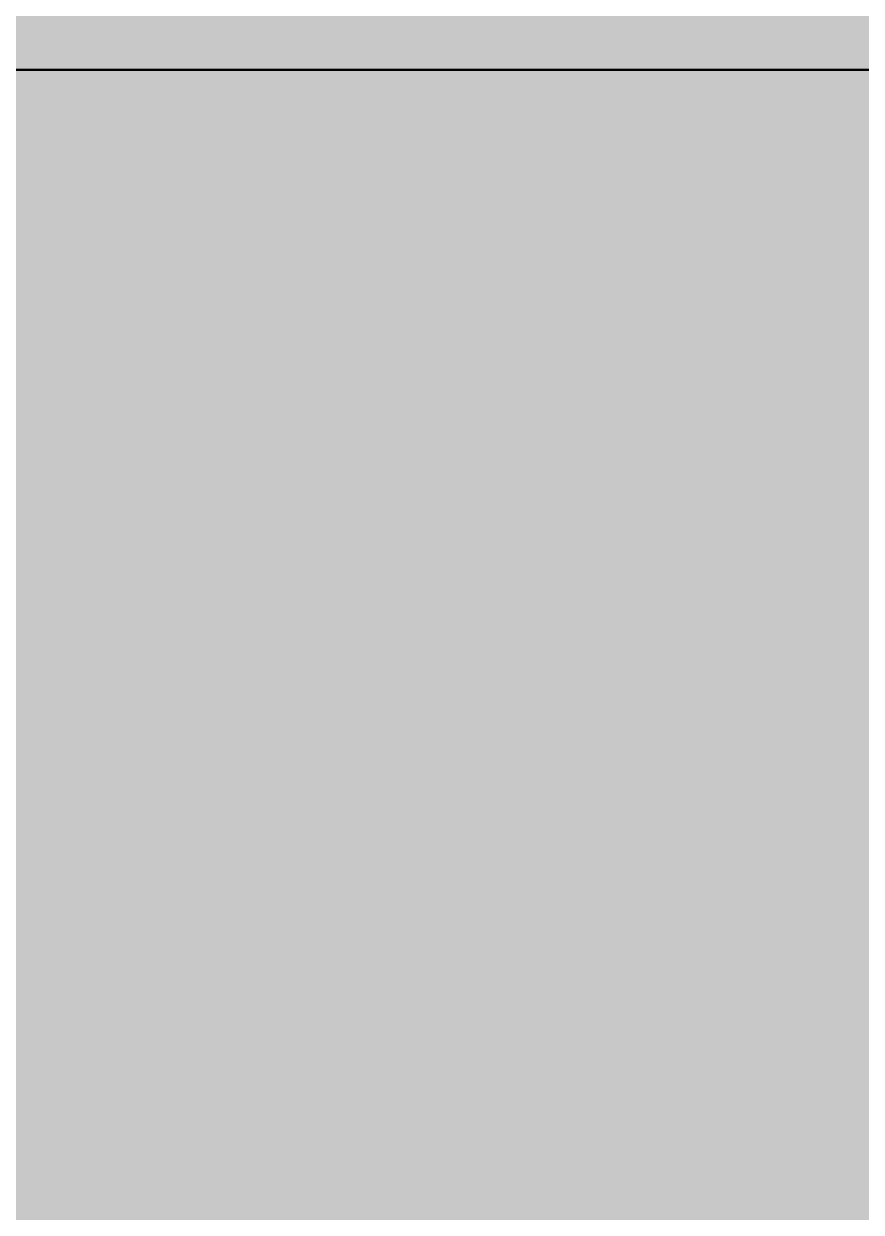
# Model space of a CAD drawing. Header units: millimetres. Extents: x -155050 to -36395, y -2753 to 7638.
# Drawn here: x -42941.5 to -42864.9, y -854.4 to -745.8 of the extents above; entities that cross this region are included whole.
import ezdxf

# ---------------------------------------------------------------- set-up
doc = ezdxf.new("R2010")
doc.units = ezdxf.units.MM
for name, pattern in [('IMPORT-DASHDOT', [11.176, 8.128, -1.524, 0, -1.524]), ('IMPORT-DASHED _2_', [9.652, 8.128, -1.524]), ('IMPORT-PHANTOM2', [14.732, 8.128, -1.524, 1.016, -1.524, 1.016, -1.524]), ('IMPORT-VODVBRDO', [20, 7, -6.5, 0, -6.5])]:
    doc.linetypes.add(name, pattern=pattern)
for name, color, linetype, lineweight, true_color in [('---1 - PBS PNP-1', 1, 'Continuous', 35, 0xff0000), ('00_pl_deštová voda oblast', 6, 'Continuous', 25, 0xff00ff), ('00_pL_hranice pozemku', 1, 'Continuous', 35, 0xff0000), ('00_pL_katastr', 150, 'Continuous', 9, 0x007fff), ('00_pL_katastr-1', 150, 'Continuous', 35, 0x007fff), ('00_pL_OCHRANNE PASNO TEPLOVOD-1', 40, 'Continuous', 9, 0xffbf00), ('212_HK_situace_03_dwg-1', 40, 'Continuous', 9, 0xffbf00), ('A-WALL-3', 7, 'Continuous', 9, 0xdeddc7), ('A-WALL-4', 7, 'Continuous', 9, 0x787878), ('DEMOLICE-1', 2, 'Continuous', 35, 0xffff00), ('hch kanal-4', 6, 'IMPORT-VODVBRDO', 9, 0xff00ff), ('hch teren-1', 7, 'Continuous', 9, 0x00a5a5), ('hch tok-1', 7, 'Continuous', 9, 0x00a5a5), ('Obrys', 2, 'Continuous', 9, 0xffff00), ('Obrys-2', 1, 'IMPORT-DASHED _2_', 9, 0xff0000), ('Obrys-3', 5, 'Continuous', 9, 0x0000ff), ('Obrys-4', 5, 'IMPORT-DASHDOT', 9, 0x0000ff), ('PDF7_0V - Voda návrh', 9, 'Continuous', 9, 0x808080), ('PDF7_GASNET PLYN STŘEDOTLAK', 9, 'Continuous', 9, 0x808080), ('PDF7_GASNET PLYN STŘEDOTLAK OCHRANNĚ PÁSMO', 7, 'Continuous', 9, 0xa5a552), ('PDF7_GP Hraniční linie', 7, 'Continuous', 9, 0x0052a5), ('PDF7_GP Plotové linie', 7, 'Continuous', 9, 0x0052a5), ('PDF7_GP Výšky bodů', 7, 'Continuous', 9, 0x0052a5), ('PDF7_ISS CETIN Nadzemní sítě', 9, 'Continuous', 9, 0x808080), ('PDF7_ISS CETIN Zaměřené a kótované vnitřní STP', 9, 'Continuous', 9, 0x808080), ('PDF7_ISS ELEKTRÁRNA OPATOVICE TEPLOVOD', 9, 'Continuous', 9, 0x808080), ('PDF7_ISS KRÁLOVÉHRADECKÁ PROVOZNÍ SPLAŠKOVÁ KANALIZACE', 9, 'Continuous', 9, 0x808080), ('PDF7_ISS KRÁLOVÉHRADECKÁ PROVOZNÍ SPLAŠKOVÁ KANALIZACE ŠACHTY-1', 200, 'Continuous', 9, 0xbf00ff), ('PDF7_ISS KRÁLOVÉHRADECKÁ PROVOZNÍ VODOVOD HL ŘAD', 9, 'Continuous', 9, 0x808080), ('PDF7_ISS KRÁLOVÉHRADECKÁ PROVOZNÍ VODOVOD ZNAČKY', 200, 'Continuous', 9, 0xbf00ff), ('PDF7_ISS TECHNICKÉ SLUŽBY HK VO', 9, 'Continuous', 9, 0x808080), ('PDF7_ISS ČEZ DISTRIBUCE NN', 9, 'Continuous', 9, 0x808080), ('PDF7_ISS ČEZ DISTRIBUCE VN PODZEMNÍ', 9, 'Continuous', 9, 0x808080), ('PDF7_Pouchov_726559$0$23700', 7, 'Continuous', 9, 0x52a5a5), ('PDF7_Slezské Předměstí_646971$0$21900', 7, 'Continuous', 9, 0x002600), ('PDF7_Slezské Předměstí_646971$0$23700', 9, 'Continuous', 9, 0x808080)]:
    doc.layers.add(name, color=color, linetype=linetype, lineweight=lineweight, true_color=true_color)
for name, color, linetype, lineweight in [('0-1', 7, 'Continuous', 9), ('0-2', 7, 'IMPORT-PHANTOM2', 9), ('00_pl_rozhrani ploch', 7, 'Continuous', 18), ('00_pL_stavajici objekty', 7, 'Continuous', 50), ('2966-1_navrh dispozice stroju-HK_02_dwg-1', 7, 'Continuous', 9), ('2966-1_navrh dispozice stroju-HK_dwg-1', 7, 'Continuous', 9), ('A-WALL', 7, 'Continuous', 9), ('HK_TEREN_SESAZENI_dwg-1', 7, 'Continuous', 9), ('Kóty', 7, 'Continuous', 9), ('PDF4_Geometry', 7, 'Continuous', 9), ('PDF9_Geometrie', 7, 'Continuous', 9)]:
    doc.layers.add(name, color=color, linetype=linetype, lineweight=lineweight)

# ---------------------------------------------------------------- blocks, each defined once
blk = doc.blocks.new('2966-1_navrh dispozice stroju-HK_dwg-867852-Řez 5')
at = {"layer": 'Kóty'}
blk.add_line((181940.69, -750), (198730.69, -750), dxfattribs=at)
at = {"layer": 'Obrys'}
blk.add_line((203519.7, -750), (179267.83, -750), dxfattribs=at)
blk = doc.blocks.new('2966-1_navrh dispozice stroju-HK_02_dwg__X1500-904687-Řez 5')
at = {"layer": '0-1'}
for p, q in [((197276.64, -750), (197281.64, -750)), ((197285.62, -750), (197290.62, -750)), ((197294.6, -750), (197299.6, -750)), ((197303.58, -750), (197308.58, -750)), ((197312.56, -750), (197317.56, -750)), ((197321.54, -750), (197326.54, -750)), ((197330.52, -750), (197335.52, -750)), ((197339.5, -750), (197344.5, -750)), ((197348.48, -750), (197353.48, -750))]:
    blk.add_line(p, q, dxfattribs=at)
blk = doc.blocks.new('2966-1_navrh dispozice stroju-HK_02_dwg__X1501-904688-Řez 5')
at = {"layer": '0-1'}
for p, q in [((197271.44, -750), (197276.44, -750)), ((197280.42, -750), (197285.42, -750)), ((197289.4, -750), (197294.4, -750)), ((197298.38, -750), (197303.38, -750)), ((197307.36, -750), (197312.36, -750)), ((197316.34, -750), (197321.34, -750)), ((197325.32, -750), (197330.32, -750)), ((197334.3, -750), (197339.3, -750)), ((197343.28, -750), (197348.28, -750))]:
    blk.add_line(p, q, dxfattribs=at)
blk = doc.blocks.new('2966-1_navrh dispozice stroju-HK_02_dwg__X1502-904689-Řez 5')
at = {"layer": '0-1'}
for p, q in [((197269.65, -750), (197274.65, -750)), ((197274.14, -750), (197279.14, -750)), ((197278.63, -750), (197283.63, -750)), ((197283.12, -750), (197288.12, -750)), ((197287.61, -750), (197292.61, -750)), ((197292.1, -750), (197297.1, -750)), ((197296.59, -750), (197301.59, -750)), ((197301.08, -750), (197306.08, -750)), ((197305.57, -750), (197310.57, -750)), ((197310.06, -750), (197315.06, -750)), ((197314.55, -750), (197319.55, -750)), ((197319.04, -750), (197324.04, -750)), ((197323.53, -750), (197328.53, -750)), ((197328.02, -750), (197333.02, -750)), ((197332.51, -750), (197337.51, -750)), ((197337, -750), (197342, -750)), ((197341.49, -750), (197346.49, -750)), ((197345.98, -750), (197350.98, -750))]:
    blk.add_line(p, q, dxfattribs=at)
blk = doc.blocks.new('2966-1_navrh dispozice stroju-HK_02_dwg__X1503-904690-Řez 5')
at = {"layer": '0-1'}
for p, q in [((197268.94, -750), (197273.94, -750)), ((197273.43, -750), (197278.43, -750)), ((197277.92, -750), (197282.92, -750)), ((197282.41, -750), (197287.41, -750)), ((197286.9, -750), (197291.9, -750)), ((197291.39, -750), (197296.39, -750)), ((197295.88, -750), (197300.88, -750)), ((197300.37, -750), (197305.37, -750)), ((197304.86, -750), (197309.86, -750)), ((197309.35, -750), (197314.35, -750)), ((197313.84, -750), (197318.84, -750)), ((197318.33, -750), (197323.33, -750)), ((197322.82, -750), (197327.82, -750)), ((197327.31, -750), (197332.31, -750)), ((197331.8, -750), (197336.8, -750)), ((197336.29, -750), (197341.29, -750)), ((197340.78, -750), (197345.78, -750)), ((197345.27, -750), (197350.27, -750))]:
    blk.add_line(p, q, dxfattribs=at)
blk = doc.blocks.new('2966-1_navrh dispozice stroju-HK_02_dwg__X1505-904692-Řez 5')
at = {"layer": '0-1'}
for p, q in [((197343.81, -750), (197348.81, -750)), ((197343.81, -750), (197348.81, -750)), ((197343.81, -750), (197348.81, -750)), ((197343.81, -750), (197348.81, -750)), ((197343.81, -750), (197348.81, -750)), ((197343.81, -750), (197348.81, -750)), ((197343.81, -750), (197348.81, -750)), ((197343.81, -750), (197348.81, -750)), ((197343.81, -750), (197348.81, -750)), ((197343.81, -750), (197348.81, -750)), ((197343.81, -750), (197348.81, -750)), ((197343.81, -750), (197348.81, -750)), ((197343.81, -750), (197348.81, -750)), ((197343.81, -750), (197348.81, -750)), ((197343.81, -750), (197348.81, -750)), ((197343.81, -750), (197348.81, -750)), ((197343.81, -750), (197348.81, -750)), ((197343.81, -750), (197348.81, -750)), ((197343.81, -750), (197348.81, -750)), ((197343.81, -750), (197348.81, -750)), ((197343.81, -750), (197348.81, -750)), ((197343.81, -750), (197348.81, -750)), ((197343.81, -750), (197348.81, -750)), ((197343.81, -750), (197348.81, -750)), ((197343.81, -750), (197348.81, -750)), ((197343.81, -750), (197348.81, -750)), ((197343.81, -750), (197348.81, -750)), ((197343.81, -750), (197348.81, -750)), ((197343.81, -750), (197348.81, -750)), ((197343.81, -750), (197348.81, -750)), ((197343.81, -750), (197348.81, -750)), ((197343.81, -750), (197348.81, -750)), ((197343.81, -750), (197348.81, -750)), ((197343.81, -750), (197348.81, -750)), ((197343.81, -750), (197348.81, -750)), ((197343.81, -750), (197348.81, -750)), ((197343.81, -750), (197348.81, -750)), ((197343.81, -750), (197348.81, -750)), ((197343.81, -750), (197348.81, -750)), ((197343.81, -750), (197348.81, -750)), ((197343.81, -750), (197348.81, -750)), ((197343.81, -750), (197348.81, -750)), ((197343.81, -750), (197348.81, -750)), ((197343.81, -750), (197348.81, -750)), ((197343.81, -750), (197348.81, -750)), ((197343.81, -750), (197348.81, -750)), ((197343.81, -750), (197348.81, -750)), ((197343.81, -750), (197348.81, -750)), ((197343.81, -750), (197348.81, -750)), ((197343.81, -750), (197348.81, -750)), ((197343.81, -750), (197348.81, -750)), ((197343.81, -750), (197348.81, -750)), ((197343.81, -750), (197348.81, -750)), ((197343.81, -750), (197348.81, -750)), ((197343.81, -750), (197348.81, -750)), ((197343.81, -750), (197348.81, -750)), ((197343.81, -750), (197348.81, -750)), ((197343.81, -750), (197348.81, -750)), ((197343.81, -750), (197348.81, -750)), ((197343.81, -750), (197348.81, -750)), ((197343.81, -750), (197348.81, -750)), ((197343.81, -750), (197348.81, -750)), ((197343.81, -750), (197348.81, -750)), ((197343.81, -750), (197348.81, -750)), ((197343.81, -750), (197348.81, -750)), ((197343.81, -750), (197348.81, -750)), ((197343.81, -750), (197348.81, -750)), ((197343.81, -750), (197348.81, -750)), ((197343.81, -750), (197348.81, -750)), ((197343.81, -750), (197348.81, -750)), ((197343.81, -750), (197348.81, -750)), ((197343.81, -750), (197348.81, -750)), ((197343.81, -750), (197348.81, -750)), ((197343.81, -750), (197348.81, -750)), ((197343.81, -750), (197348.81, -750)), ((197343.81, -750), (197348.81, -750)), ((197343.81, -750), (197348.81, -750)), ((197343.81, -750), (197348.81, -750)), ((197343.81, -750), (197348.81, -750)), ((197343.81, -750), (197348.81, -750)), ((197343.81, -750), (197348.81, -750)), ((197343.81, -750), (197348.81, -750)), ((197343.81, -750), (197348.81, -750)), ((197343.81, -750), (197348.81, -750)), ((197343.81, -750), (197348.81, -750)), ((197343.81, -750), (197348.81, -750)), ((197343.81, -750), (197348.81, -750)), ((197343.81, -750), (197348.81, -750)), ((197343.81, -750), (197348.81, -750)), ((197343.81, -750), (197348.81, -750)), ((197343.81, -750), (197348.81, -750)), ((197343.81, -750), (197348.81, -750)), ((197343.81, -750), (197348.81, -750)), ((197343.81, -750), (197348.81, -750)), ((197343.81, -750), (197348.81, -750)), ((197343.81, -750), (197348.81, -750)), ((197343.81, -750), (197348.81, -750)), ((197343.81, -750), (197348.81, -750)), ((197343.81, -750), (197348.81, -750)), ((197343.81, -750), (197348.81, -750)), ((197343.81, -750), (197348.81, -750)), ((197343.81, -750), (197348.81, -750)), ((197343.81, -750), (197348.81, -750)), ((197343.81, -750), (197348.81, -750)), ((197343.81, -750), (197348.81, -750)), ((197343.81, -750), (197348.81, -750)), ((197343.81, -750), (197348.81, -750)), ((197343.81, -750), (197348.81, -750)), ((197343.81, -750), (197348.81, -750)), ((197343.81, -750), (197348.81, -750)), ((197343.81, -750), (197348.81, -750)), ((197343.81, -750), (197348.81, -750)), ((197343.81, -750), (197348.81, -750)), ((197343.81, -750), (197348.81, -750)), ((197343.81, -750), (197348.81, -750)), ((197343.81, -750), (197348.81, -750)), ((197343.81, -750), (197348.81, -750)), ((197343.81, -750), (197348.81, -750)), ((197343.81, -750), (197348.81, -750)), ((197343.81, -750), (197348.81, -750)), ((197343.81, -750), (197348.81, -750)), ((197343.81, -750), (197348.81, -750)), ((197343.81, -750), (197348.81, -750)), ((197343.81, -750), (197348.81, -750)), ((197343.81, -750), (197348.81, -750)), ((197343.81, -750), (197348.81, -750)), ((197343.81, -750), (197348.81, -750)), ((197343.81, -750), (197348.81, -750)), ((197343.81, -750), (197348.81, -750)), ((197343.81, -750), (197348.81, -750)), ((197343.81, -750), (197348.81, -750)), ((197343.81, -750), (197348.81, -750)), ((197343.81, -750), (197348.81, -750)), ((197343.81, -750), (197348.81, -750)), ((197343.81, -750), (197348.81, -750)), ((197343.81, -750), (197348.81, -750)), ((197343.81, -750), (197348.81, -750)), ((197343.81, -750), (197348.81, -750)), ((197343.81, -750), (197348.81, -750)), ((197343.81, -750), (197348.81, -750)), ((197343.81, -750), (197348.81, -750)), ((197343.81, -750), (197348.81, -750)), ((197343.81, -750), (197348.81, -750)), ((197343.81, -750), (197348.81, -750)), ((197343.81, -750), (197348.81, -750)), ((197343.81, -750), (197348.81, -750)), ((197343.81, -750), (197348.81, -750)), ((197343.81, -750), (197348.81, -750)), ((197343.81, -750), (197348.81, -750)), ((197343.81, -750), (197348.81, -750)), ((197343.81, -750), (197348.81, -750)), ((197343.81, -750), (197348.81, -750)), ((197343.81, -750), (197348.81, -750)), ((197343.81, -750), (197348.81, -750)), ((197343.81, -750), (197348.81, -750)), ((197343.81, -750), (197348.81, -750)), ((197343.81, -750), (197348.81, -750)), ((197343.81, -750), (197348.81, -750)), ((197343.81, -750), (197348.81, -750)), ((197343.81, -750), (197348.81, -750)), ((197343.81, -750), (197348.81, -750)), ((197343.81, -750), (197348.81, -750)), ((197343.81, -750), (197348.81, -750)), ((197343.81, -750), (197348.81, -750)), ((197343.81, -750), (197348.81, -750)), ((197343.81, -750), (197348.81, -750)), ((197343.81, -750), (197348.81, -750)), ((197343.81, -750), (197348.81, -750)), ((197343.81, -750), (197348.81, -750)), ((197343.81, -750), (197348.81, -750)), ((197343.81, -750), (197348.81, -750)), ((197343.81, -750), (197348.81, -750)), ((197343.81, -750), (197348.81, -750)), ((197343.81, -750), (197348.81, -750)), ((197343.81, -750), (197348.81, -750)), ((197343.81, -750), (197348.81, -750)), ((197343.81, -750), (197348.81, -750)), ((197343.81, -750), (197348.81, -750)), ((197343.81, -750), (197348.81, -750)), ((197343.81, -750), (197348.81, -750)), ((197343.81, -750), (197348.81, -750)), ((197343.81, -750), (197348.81, -750)), ((197343.81, -750), (197348.81, -750)), ((197343.81, -750), (197348.81, -750)), ((197343.81, -750), (197348.81, -750)), ((197343.81, -750), (197348.81, -750)), ((197343.81, -750), (197348.81, -750)), ((197343.81, -750), (197348.81, -750)), ((197343.81, -750), (197348.81, -750)), ((197343.81, -750), (197348.81, -750)), ((197343.81, -750), (197348.81, -750)), ((197343.81, -750), (197348.81, -750)), ((197343.81, -750), (197348.81, -750)), ((197343.81, -750), (197348.81, -750)), ((197343.81, -750), (197348.81, -750)), ((197343.81, -750), (197348.81, -750)), ((197343.81, -750), (197348.81, -750)), ((197343.81, -750), (197348.81, -750)), ((197343.81, -750), (197348.81, -750)), ((197343.81, -750), (197348.81, -750)), ((197343.81, -750), (197348.81, -750)), ((197343.81, -750), (197348.81, -750)), ((197343.81, -750), (197348.81, -750)), ((197343.81, -750), (197348.81, -750)), ((197343.81, -750), (197348.81, -750)), ((197343.81, -750), (197348.81, -750)), ((197343.81, -750), (197348.81, -750)), ((197343.81, -750), (197348.81, -750)), ((197343.81, -750), (197348.81, -750)), ((197343.81, -750), (197348.81, -750)), ((197343.81, -750), (197348.81, -750)), ((197343.81, -750), (197348.81, -750)), ((197343.81, -750), (197348.81, -750)), ((197343.81, -750), (197348.81, -750)), ((197343.81, -750), (197348.81, -750)), ((197343.81, -750), (197348.81, -750)), ((197343.81, -750), (197348.81, -750)), ((197343.81, -750), (197348.81, -750)), ((197343.81, -750), (197348.81, -750)), ((197343.81, -750), (197348.81, -750)), ((197343.81, -750), (197348.81, -750)), ((197343.81, -750), (197348.81, -750)), ((197343.81, -750), (197348.81, -750)), ((197343.81, -750), (197348.81, -750)), ((197343.81, -750), (197348.81, -750)), ((197343.81, -750), (197348.81, -750)), ((197343.81, -750), (197348.81, -750)), ((197343.81, -750), (197348.81, -750)), ((197343.81, -750), (197348.81, -750)), ((197343.81, -750), (197348.81, -750)), ((197343.81, -750), (197348.81, -750)), ((197343.81, -750), (197348.81, -750)), ((197343.81, -750), (197348.81, -750)), ((197343.81, -750), (197348.81, -750)), ((197343.81, -750), (197348.81, -750)), ((197343.81, -750), (197348.81, -750)), ((197343.81, -750), (197348.81, -750)), ((197343.81, -750), (197348.81, -750)), ((197343.81, -750), (197348.81, -750)), ((197343.81, -750), (197348.81, -750)), ((197343.81, -750), (197348.81, -750)), ((197343.81, -750), (197348.81, -750)), ((197343.81, -750), (197348.81, -750)), ((197343.81, -750), (197348.81, -750)), ((197343.81, -750), (197348.81, -750)), ((197343.81, -750), (197348.81, -750)), ((197343.81, -750), (197348.81, -750)), ((197343.81, -750), (197348.81, -750)), ((197343.81, -750), (197348.81, -750)), ((197343.81, -750), (197348.81, -750)), ((197343.81, -750), (197348.81, -750)), ((197343.81, -750), (197348.81, -750)), ((197343.81, -750), (197348.81, -750)), ((197343.81, -750), (197348.81, -750)), ((197343.81, -750), (197348.81, -750)), ((197343.81, -750), (197348.81, -750)), ((197343.81, -750), (197348.81, -750)), ((197343.81, -750), (197348.81, -750)), ((197343.81, -750), (197348.81, -750)), ((197343.81, -750), (197348.81, -750)), ((197343.81, -750), (197348.81, -750)), ((197343.81, -750), (197348.81, -750)), ((197343.81, -750), (197348.81, -750)), ((197343.81, -750), (197348.81, -750)), ((197343.81, -750), (197348.81, -750)), ((197343.81, -750), (197348.81, -750)), ((197343.81, -750), (197348.81, -750)), ((197343.81, -750), (197348.81, -750)), ((197343.81, -750), (197348.81, -750)), ((197343.81, -750), (197348.81, -750)), ((197343.81, -750), (197348.81, -750)), ((197343.81, -750), (197348.81, -750)), ((197343.81, -750), (197348.81, -750)), ((197343.81, -750), (197348.81, -750)), ((197343.81, -750), (197348.81, -750)), ((197343.81, -750), (197348.81, -750)), ((197343.81, -750), (197348.81, -750)), ((197343.81, -750), (197348.81, -750)), ((197343.81, -750), (197348.81, -750)), ((197343.81, -750), (197348.81, -750)), ((197343.81, -750), (197348.81, -750)), ((197343.81, -750), (197348.81, -750)), ((197343.81, -750), (197348.81, -750)), ((197343.81, -750), (197348.81, -750)), ((197343.81, -750), (197348.81, -750)), ((197343.81, -750), (197348.81, -750)), ((197343.81, -750), (197348.81, -750)), ((197343.81, -750), (197348.81, -750)), ((197343.81, -750), (197348.81, -750)), ((197343.81, -750), (197348.81, -750)), ((197343.81, -750), (197348.81, -750)), ((197343.81, -750), (197348.81, -750)), ((197343.81, -750), (197348.81, -750)), ((197343.81, -750), (197348.81, -750)), ((197343.81, -750), (197348.81, -750)), ((197343.81, -750), (197348.81, -750)), ((197343.81, -750), (197348.81, -750)), ((197343.81, -750), (197348.81, -750)), ((197343.81, -750), (197348.81, -750)), ((197343.81, -750), (197348.81, -750)), ((197343.81, -750), (197348.81, -750)), ((197343.81, -750), (197348.81, -750)), ((197343.81, -750), (197348.81, -750)), ((197343.81, -750), (197348.81, -750)), ((197343.81, -750), (197348.81, -750)), ((197343.81, -750), (197348.81, -750)), ((197343.81, -750), (197348.81, -750)), ((197343.81, -750), (197348.81, -750)), ((197343.81, -750), (197348.81, -750)), ((197343.81, -750), (197348.81, -750)), ((197343.81, -750), (197348.81, -750)), ((197343.81, -750), (197348.81, -750)), ((197343.81, -750), (197348.81, -750)), ((197343.81, -750), (197348.81, -750)), ((197343.81, -750), (197348.81, -750)), ((197343.81, -750), (197348.81, -750)), ((197343.81, -750), (197348.81, -750)), ((197343.81, -750), (197348.81, -750)), ((197343.81, -750), (197348.81, -750)), ((197343.81, -750), (197348.81, -750)), ((197343.81, -750), (197348.81, -750)), ((197343.81, -750), (197348.81, -750)), ((197343.81, -750), (197348.81, -750)), ((197343.81, -750), (197348.81, -750)), ((197343.81, -750), (197348.81, -750)), ((197343.81, -750), (197348.81, -750)), ((197343.81, -750), (197348.81, -750)), ((197343.81, -750), (197348.81, -750)), ((197343.81, -750), (197348.81, -750)), ((197343.81, -750), (197348.81, -750)), ((197343.81, -750), (197348.81, -750)), ((197343.81, -750), (197348.81, -750)), ((197343.81, -750), (197348.81, -750)), ((197343.81, -750), (197347.77, -750)), ((197347.47, -750), (197348.81, -750))]:
    blk.add_line(p, q, dxfattribs=at)
blk = doc.blocks.new('2966-1_navrh dispozice stroju-HK_02_dwg__X1559-904746-Řez 5')
at = {"layer": '0-1'}
for p, q in [((197270.94, -750), (197275.94, -750)), ((197275.43, -750), (197280.43, -750)), ((197279.92, -750), (197284.92, -750)), ((197284.41, -750), (197289.41, -750)), ((197288.9, -750), (197293.9, -750)), ((197293.39, -750), (197298.39, -750)), ((197297.88, -750), (197302.88, -750)), ((197302.37, -750), (197307.37, -750)), ((197306.86, -750), (197311.86, -750)), ((197311.35, -750), (197316.35, -750)), ((197315.84, -750), (197320.84, -750)), ((197320.33, -750), (197325.33, -750)), ((197324.82, -750), (197329.82, -750)), ((197329.31, -750), (197334.31, -750)), ((197333.8, -750), (197338.8, -750)), ((197338.29, -750), (197343.29, -750)), ((197342.78, -750), (197347.78, -750)), ((197347.27, -750), (197352.27, -750))]:
    blk.add_line(p, q, dxfattribs=at)
blk = doc.blocks.new('2966-1_navrh dispozice stroju-HK_02_dwg__X1560-904747-Řez 5')
at = {"layer": '0-1'}
for p, q in [((197271.65, -750), (197276.65, -750)), ((197276.14, -750), (197281.14, -750)), ((197280.63, -750), (197285.63, -750)), ((197285.12, -750), (197290.12, -750)), ((197289.61, -750), (197294.61, -750)), ((197294.1, -750), (197299.1, -750)), ((197298.59, -750), (197303.59, -750)), ((197303.08, -750), (197308.08, -750)), ((197307.57, -750), (197312.57, -750)), ((197312.06, -750), (197317.06, -750)), ((197316.55, -750), (197321.55, -750)), ((197321.04, -750), (197326.04, -750)), ((197325.53, -750), (197330.53, -750)), ((197330.02, -750), (197335.02, -750)), ((197334.51, -750), (197339.51, -750)), ((197339, -750), (197344, -750)), ((197343.49, -750), (197348.49, -750)), ((197347.98, -750), (197352.98, -750))]:
    blk.add_line(p, q, dxfattribs=at)
blk = doc.blocks.new('2966-1_navrh dispozice stroju-HK_02_dwg__X1561-904748-Řez 5')
at = {"layer": '0-1'}
for p, q in [((197270.9, -750), (197275.9, -750)), ((197275.39, -750), (197280.39, -750)), ((197279.88, -750), (197284.88, -750)), ((197284.37, -750), (197289.37, -750)), ((197288.86, -750), (197293.86, -750)), ((197293.35, -750), (197298.35, -750)), ((197297.84, -750), (197302.84, -750)), ((197302.33, -750), (197307.33, -750)), ((197306.82, -750), (197311.82, -750)), ((197311.31, -750), (197316.31, -750)), ((197315.8, -750), (197320.8, -750)), ((197320.29, -750), (197325.29, -750)), ((197324.78, -750), (197329.78, -750)), ((197329.27, -750), (197334.27, -750)), ((197333.76, -750), (197338.76, -750)), ((197338.25, -750), (197343.25, -750)), ((197342.74, -750), (197347.74, -750)), ((197347.23, -750), (197352.23, -750))]:
    blk.add_line(p, q, dxfattribs=at)
blk = doc.blocks.new('2966-1_navrh dispozice stroju-HK_02_dwg__X1562-904749-Řez 5')
at = {"layer": '0-1'}
for p, q in [((197271.61, -750), (197276.61, -750)), ((197276.1, -750), (197281.1, -750)), ((197280.59, -750), (197285.59, -750)), ((197285.08, -750), (197290.08, -750)), ((197289.57, -750), (197294.57, -750)), ((197294.06, -750), (197299.06, -750)), ((197298.55, -750), (197303.55, -750)), ((197303.04, -750), (197308.04, -750)), ((197307.53, -750), (197312.53, -750)), ((197312.02, -750), (197317.02, -750)), ((197316.51, -750), (197321.51, -750)), ((197321, -750), (197326, -750)), ((197325.49, -750), (197330.49, -750)), ((197329.98, -750), (197334.98, -750)), ((197334.47, -750), (197339.47, -750)), ((197338.96, -750), (197343.96, -750)), ((197343.45, -750), (197348.45, -750)), ((197347.94, -750), (197352.94, -750))]:
    blk.add_line(p, q, dxfattribs=at)
blk = doc.blocks.new('2966-1_navrh dispozice stroju-HK_02_dwg__X1564-904751-Řez 5')
at = {"layer": '0-1'}
for p, q in [((197343.81, -750), (197348.79, -750)), ((197343.81, -750), (197348.81, -750)), ((197343.81, -750), (197348.81, -750)), ((197343.81, -750), (197348.81, -750)), ((197343.81, -750), (197348.81, -750)), ((197343.81, -750), (197348.81, -750)), ((197343.81, -750), (197348.81, -750)), ((197343.81, -750), (197348.81, -750)), ((197343.81, -750), (197348.81, -750)), ((197343.81, -750), (197348.81, -750)), ((197343.81, -750), (197348.81, -750)), ((197343.81, -750), (197348.81, -750)), ((197343.81, -750), (197348.81, -750)), ((197343.81, -750), (197348.81, -750)), ((197343.81, -750), (197348.81, -750)), ((197343.81, -750), (197348.81, -750)), ((197343.81, -750), (197348.81, -750)), ((197343.81, -750), (197348.81, -750)), ((197343.81, -750), (197348.81, -750)), ((197343.81, -750), (197348.81, -750)), ((197343.81, -750), (197348.81, -750)), ((197343.81, -750), (197348.81, -750)), ((197343.81, -750), (197348.81, -750)), ((197343.81, -750), (197348.81, -750)), ((197343.81, -750), (197348.81, -750)), ((197343.81, -750), (197348.81, -750)), ((197343.81, -750), (197348.81, -750)), ((197343.81, -750), (197348.81, -750)), ((197343.81, -750), (197348.81, -750)), ((197343.81, -750), (197348.81, -750)), ((197343.81, -750), (197348.81, -750)), ((197343.81, -750), (197348.81, -750)), ((197343.81, -750), (197348.81, -750)), ((197343.81, -750), (197348.81, -750)), ((197343.81, -750), (197348.81, -750)), ((197343.81, -750), (197348.81, -750)), ((197343.81, -750), (197348.81, -750)), ((197343.81, -750), (197348.81, -750)), ((197343.81, -750), (197348.81, -750)), ((197343.81, -750), (197348.81, -750)), ((197343.81, -750), (197348.81, -750)), ((197343.81, -750), (197348.81, -750)), ((197343.81, -750), (197348.81, -750)), ((197343.81, -750), (197348.81, -750)), ((197343.81, -750), (197348.81, -750)), ((197343.81, -750), (197348.81, -750)), ((197343.81, -750), (197348.81, -750)), ((197343.81, -750), (197348.81, -750)), ((197343.81, -750), (197348.81, -750)), ((197343.81, -750), (197348.81, -750)), ((197343.81, -750), (197348.81, -750)), ((197343.81, -750), (197348.81, -750)), ((197343.81, -750), (197348.81, -750)), ((197343.81, -750), (197348.81, -750)), ((197343.81, -750), (197348.81, -750)), ((197343.81, -750), (197348.81, -750)), ((197343.81, -750), (197348.81, -750)), ((197343.81, -750), (197348.81, -750)), ((197343.81, -750), (197348.81, -750)), ((197343.81, -750), (197348.81, -750)), ((197343.81, -750), (197348.81, -750)), ((197343.81, -750), (197348.81, -750)), ((197343.81, -750), (197348.81, -750)), ((197343.81, -750), (197348.81, -750)), ((197343.81, -750), (197348.81, -750)), ((197343.81, -750), (197348.81, -750)), ((197343.81, -750), (197348.81, -750)), ((197343.81, -750), (197348.81, -750)), ((197343.81, -750), (197348.81, -750)), ((197343.81, -750), (197348.81, -750)), ((197343.81, -750), (197348.81, -750)), ((197343.81, -750), (197348.81, -750)), ((197343.81, -750), (197348.81, -750)), ((197343.81, -750), (197348.81, -750)), ((197343.81, -750), (197348.81, -750)), ((197343.81, -750), (197348.81, -750)), ((197343.81, -750), (197348.81, -750)), ((197343.81, -750), (197348.81, -750)), ((197343.81, -750), (197348.81, -750)), ((197343.81, -750), (197348.81, -750)), ((197343.81, -750), (197348.81, -750)), ((197343.81, -750), (197348.81, -750)), ((197343.81, -750), (197348.81, -750)), ((197343.81, -750), (197348.81, -750)), ((197343.81, -750), (197348.81, -750)), ((197343.81, -750), (197348.81, -750)), ((197343.81, -750), (197348.81, -750)), ((197343.81, -750), (197348.81, -750)), ((197343.81, -750), (197348.81, -750)), ((197343.81, -750), (197348.81, -750)), ((197343.81, -750), (197348.81, -750)), ((197343.81, -750), (197348.81, -750)), ((197343.81, -750), (197348.81, -750)), ((197343.81, -750), (197348.81, -750)), ((197343.81, -750), (197348.81, -750)), ((197343.81, -750), (197348.81, -750)), ((197343.81, -750), (197348.81, -750)), ((197343.81, -750), (197348.81, -750)), ((197343.81, -750), (197348.81, -750)), ((197343.81, -750), (197348.81, -750)), ((197343.81, -750), (197348.81, -750)), ((197343.81, -750), (197348.81, -750)), ((197343.81, -750), (197348.81, -750)), ((197343.81, -750), (197348.81, -750)), ((197343.81, -750), (197348.81, -750)), ((197343.81, -750), (197348.81, -750)), ((197343.81, -750), (197348.81, -750)), ((197343.81, -750), (197348.81, -750)), ((197343.81, -750), (197348.81, -750)), ((197343.81, -750), (197348.81, -750)), ((197343.81, -750), (197348.81, -750)), ((197343.81, -750), (197348.81, -750)), ((197343.81, -750), (197348.81, -750)), ((197343.81, -750), (197348.81, -750)), ((197343.81, -750), (197348.81, -750)), ((197343.81, -750), (197348.81, -750)), ((197343.81, -750), (197348.81, -750)), ((197343.81, -750), (197348.81, -750)), ((197343.81, -750), (197348.81, -750)), ((197343.81, -750), (197348.81, -750)), ((197343.81, -750), (197348.81, -750)), ((197343.81, -750), (197348.81, -750)), ((197343.81, -750), (197348.81, -750)), ((197343.81, -750), (197348.81, -750)), ((197343.81, -750), (197348.81, -750)), ((197343.81, -750), (197348.81, -750)), ((197343.81, -750), (197348.81, -750)), ((197343.81, -750), (197348.81, -750)), ((197343.81, -750), (197348.81, -750)), ((197343.81, -750), (197348.81, -750)), ((197343.81, -750), (197348.81, -750)), ((197343.81, -750), (197348.81, -750)), ((197343.81, -750), (197348.81, -750)), ((197343.81, -750), (197348.81, -750)), ((197343.81, -750), (197348.81, -750)), ((197343.81, -750), (197348.81, -750)), ((197343.81, -750), (197348.81, -750)), ((197343.81, -750), (197348.81, -750)), ((197343.81, -750), (197348.81, -750)), ((197343.81, -750), (197348.81, -750)), ((197343.81, -750), (197348.81, -750)), ((197343.81, -750), (197348.81, -750)), ((197343.81, -750), (197348.81, -750)), ((197343.81, -750), (197348.81, -750)), ((197343.81, -750), (197348.81, -750)), ((197343.81, -750), (197348.81, -750)), ((197343.81, -750), (197348.81, -750)), ((197343.81, -750), (197348.81, -750)), ((197343.81, -750), (197348.81, -750)), ((197343.81, -750), (197348.81, -750)), ((197343.81, -750), (197348.81, -750)), ((197343.81, -750), (197348.81, -750)), ((197343.81, -750), (197348.81, -750)), ((197343.81, -750), (197348.81, -750)), ((197343.81, -750), (197348.81, -750)), ((197343.81, -750), (197348.81, -750)), ((197343.81, -750), (197348.81, -750)), ((197343.81, -750), (197348.81, -750)), ((197343.81, -750), (197348.81, -750)), ((197343.81, -750), (197348.81, -750)), ((197343.81, -750), (197348.81, -750)), ((197343.81, -750), (197348.81, -750)), ((197343.81, -750), (197348.81, -750)), ((197343.81, -750), (197348.81, -750)), ((197343.81, -750), (197348.81, -750)), ((197343.81, -750), (197348.81, -750)), ((197343.81, -750), (197348.81, -750)), ((197348.49, -750), (197348.81, -750))]:
    blk.add_line(p, q, dxfattribs=at)
blk = doc.blocks.new('2966-1_navrh dispozice stroju-HK_02_dwg-876232-Řez 5')
at = {"layer": '0-1'}
for p, q in [((196543.81, -750), (197453.81, -750)), ((197453.81, -750), (196543.81, -750)), ((197453.81, -750), (196543.81, -750)), ((196543.81, -750), (197453.81, -750)), ((196543.81, -750), (197453.81, -750)), ((197453.81, -750), (196543.81, -750)), ((196543.81, -750), (197453.81, -750)), ((197453.81, -750), (196543.81, -750)), ((197453.81, -750), (196543.81, -750)), ((196543.81, -750), (197453.81, -750)), ((197453.81, -750), (196543.81, -750)), ((196543.81, -750), (197453.81, -750)), ((196543.81, -750), (197453.81, -750)), ((197453.81, -750), (196543.81, -750)), ((197453.81, -750), (196543.81, -750)), ((196543.81, -750), (197453.81, -750)), ((196543.81, -750), (197453.81, -750)), ((197453.81, -750), (196543.81, -750)), ((196543.81, -750), (197453.81, -750)), ((197453.81, -750), (196543.81, -750)), ((197453.81, -750), (196543.81, -750)), ((196543.81, -750), (197453.81, -750)), ((197453.81, -750), (196543.81, -750)), ((196543.81, -750), (197453.81, -750)), ((197303.81, -750), (197283.81, -750)), ((197303.81, -750), (197283.81, -750)), ((197303.81, -750), (197283.81, -750)), ((197303.81, -750), (197283.81, -750)), ((197348.81, -750), (197343.81, -750)), ((197343.81, -750), (197348.81, -750)), ((197348.81, -750), (197343.81, -750)), ((197343.81, -750), (197348.81, -750))]:
    blk.add_line(p, q, dxfattribs=at)
at = {"layer": '0-1', "flags": 128}
blk.add_lwpolyline([(197343.81, -750), (197333.81, -750), (197203.81, -750)], dxfattribs=at)
blk.add_lwpolyline([(197343.81, -750), (197333.81, -750), (197203.81, -750)], dxfattribs=at)
blk.add_lwpolyline([(197343.81, -750), (197333.81, -750), (197203.81, -750)], dxfattribs=at)
blk.add_lwpolyline([(197343.81, -750), (197333.81, -750), (197203.81, -750)], dxfattribs=at)
at = {"layer": '0-2'}
for p, q in [((197814.81, -750), (196651.81, -750)), ((197293.81, -750), (196653.81, -750)), ((196653.81, -750), (197293.81, -750)), ((196653.81, -750), (197293.81, -750)), ((197293.81, -750), (196853.81, -750))]:
    blk.add_line(p, q, dxfattribs=at)
at = {"layer": '0-2', "flags": 128}
blk.add_lwpolyline([(195151.81, -750), (196651.81, -750), (197814.81, -750)], dxfattribs=at)
at = {"layer": 'Kóty'}
blk.add_line((182162.81, -750), (198952.81, -750), dxfattribs=at)
blk.add_line((182162.81, -750), (198952.81, -750), dxfattribs=at)
at = {"layer": 'Obrys'}
for p, q in [((179267.83, -750), (203741.82, -750)), ((203741.82, -750), (179267.83, -750)), ((198998.95, -750), (192881.81, -750)), ((192881.81, -750), (198998.95, -750)), ((197112.65, -750), (198998.95, -750)), ((197112.65, -750), (198998.95, -750))]:
    blk.add_line(p, q, dxfattribs=at)
at = {"layer": 'Obrys-2'}
for p, q in [((192608.67, -750), (199327.81, -750)), ((199327.81, -750), (192608.67, -750))]:
    blk.add_line(p, q, dxfattribs=at)
at = {"layer": 'Obrys-3'}
for p, q in [((181587.81, -750), (200127.81, -750)), ((200127.81, -750), (181587.81, -750)), ((199807.81, -750), (181587.81, -750))]:
    blk.add_line(p, q, dxfattribs=at)
at = {"layer": 'Obrys-3', "flags": 128}
blk.add_lwpolyline([(199802.81, -750), (181587.81, -750), (180987.81, -750)], dxfattribs=at)
at = {"layer": 'Obrys-4'}
for p, q in [((190787.81, -750), (200807.81, -750)), ((196527.81, -750), (200507.81, -750))]:
    blk.add_line(p, q, dxfattribs=at)
for name in ['2966-1_navrh dispozice stroju-HK_02_dwg__X1500-904687-Řez 5', '2966-1_navrh dispozice stroju-HK_02_dwg__X1502-904689-Řez 5', '2966-1_navrh dispozice stroju-HK_02_dwg__X1503-904690-Řez 5', '2966-1_navrh dispozice stroju-HK_02_dwg__X1559-904746-Řez 5', '2966-1_navrh dispozice stroju-HK_02_dwg__X1560-904747-Řez 5', '2966-1_navrh dispozice stroju-HK_02_dwg__X1561-904748-Řez 5', '2966-1_navrh dispozice stroju-HK_02_dwg__X1562-904749-Řez 5', '2966-1_navrh dispozice stroju-HK_02_dwg__X1501-904688-Řez 5', '2966-1_navrh dispozice stroju-HK_02_dwg__X1505-904692-Řez 5', '2966-1_navrh dispozice stroju-HK_02_dwg__X1564-904751-Řez 5']:
    blk.add_blockref(name, (0, 0))
blk = doc.blocks.new('212_HK_situace_03_dwg__U37-904821-Řez 5')
at = {"layer": 'DEMOLICE-1'}
for p, q in [((196949.35, -750), (197975.71, -750)), ((197890.38, -750), (197035.11, -750))]:
    blk.add_line(p, q, dxfattribs=at)
blk = doc.blocks.new('212_HK_situace_03_dwg__U37-V48-Řez 5')
at = {"layer": 'DEMOLICE-1'}
blk.add_line((197061.3, -750), (197353.5, -750), dxfattribs=at)
blk = doc.blocks.new('212_HK_situace_03_dwg__U38-904822-Řez 5')
for name in ['212_HK_situace_03_dwg__U37-904821-Řez 5', '212_HK_situace_03_dwg__U37-V48-Řez 5']:
    blk.add_blockref(name, (0, 0))
blk = doc.blocks.new('212_HK_situace_03_dwg-886969-Řez 5')
at = {"layer": '---1 - PBS PNP-1'}
blk.add_line((200711.99, -750), (197102.08, -750), dxfattribs=at)
at = {"layer": '00_pl_deštová voda oblast'}
for p, q in [((200043.36, -750), (180549.15, -750)), ((195636.62, -750), (200095.19, -750))]:
    blk.add_line(p, q, dxfattribs=at)
at = {"layer": '00_pl_deštová voda oblast', "flags": 128}
blk.add_lwpolyline([(200045.47, -750), (200045.07, -750), (180445.17, -750)], dxfattribs=at)
at = {"layer": '00_pL_hranice pozemku', "flags": 128}
blk.add_lwpolyline([(179267.83, -750), (190825.28, -750), (190825.16, -750), (200517.25, -750), (200432.56, -750), (203816.94, -750)], dxfattribs=at)
at = {"layer": '00_pL_katastr'}
blk.add_line((197234.46, -750), (197893.94, -750), dxfattribs=at)
at = {"layer": '00_pL_katastr', "flags": 128}
blk.add_lwpolyline([(184793.07, -750), (200400.15, -750), (198207.53, -750), (182600.45, -750)], close=True, dxfattribs=at)
at = {"layer": '00_pL_katastr-1'}
for p, q in [((179267.83, -750), (203816.94, -750)), ((179267.83, -750), (203816.94, -750)), ((179267.83, -750), (203816.94, -750)), ((203816.94, -750), (179267.83, -750)), ((203816.94, -750), (179267.83, -750)), ((196002.93, -750), (203816.94, -750))]:
    blk.add_line(p, q, dxfattribs=at)
at = {"layer": '00_pL_katastr-1', "flags": 128}
for points in [[(179267.83, -750), (180386.98, -750), (190827.91, -750), (199063.24, -750), (203816.94, -750)], [(179267.83, -750), (189670.01, -750), (187547.71, -750), (203518.5, -750), (196394.91, -750), (179267.83, -750)], [(203816.94, -750), (186983.57, -750), (187223.24, -750), (179267.83, -750)], [(179267.83, -750), (185852.75, -750), (188324, -750), (200935.35, -750), (203816.94, -750)], [(179267.83, -750), (194666.62, -750), (198047.58, -750), (202800.39, -750), (196394.91, -750), (196349.26, -750), (193555.84, -750), (179267.83, -750)], [(179267.83, -750), (185608.36, -750), (190751.45, -750), (190749.67, -750), (194726.15, -750), (196002.93, -750), (200511.65, -750), (200463.77, -750), (200417.59, -750), (203816.94, -750)], [(203816.94, -750), (197234.46, -750), (197119.47, -750), (186897.17, -750), (187707.12, -750)], [(187707.12, -750), (197948.35, -750), (197893.94, -750), (203816.94, -750)], [(190827.91, -750), (190751.45, -750), (193781.34, -750), (203816.94, -750)]]:
    blk.add_lwpolyline(points, dxfattribs=at)
at = {"layer": '00_pL_OCHRANNE PASNO TEPLOVOD-1'}
for p, q in [((203816.94, -750), (195853.68, -750)), ((195993.27, -750), (203816.94, -750))]:
    blk.add_line(p, q, dxfattribs=at)
at = {"layer": '00_pl_rozhrani ploch', "flags": 128}
blk.add_lwpolyline([(197358.19, -750), (197359.16, -750), (192959.16, -750), (192958.19, -750)], dxfattribs=at)
at = {"layer": '00_pL_stavajici objekty'}
blk.add_line((179267.83, -750), (203816.94, -750), dxfattribs=at)
at = {"layer": '00_pL_stavajici objekty', "flags": 128}
blk.add_lwpolyline([(203816.94, -750), (186930.3, -750), (187169.97, -750), (179267.83, -750)], dxfattribs=at)
at = {"layer": 'PDF4_Geometry'}
for p, q in [((203816.94, -750), (179267.83, -750)), ((179267.83, -750), (203816.94, -750)), ((179267.83, -750), (203816.94, -750)), ((203816.94, -750), (179267.83, -750))]:
    blk.add_line(p, q, dxfattribs=at)
at = {"layer": 'PDF4_Geometry', "flags": 128}
for points in [[(179267.83, -750), (187494.45, -750), (203465.23, -750), (196341.65, -750), (179267.83, -750)], [(179267.83, -750), (193502.58, -750), (196295.99, -750), (196341.65, -750), (202747.12, -750), (197994.31, -750), (194613.35, -750), (179267.83, -750)], [(197840.67, -750), (197895.08, -750), (187653.85, -750), (186843.9, -750), (197066.2, -750), (197181.19, -750)], [(190774.64, -750), (190698.18, -750), (193728.07, -750), (203816.94, -750)], [(203816.94, -750), (197181.19, -750), (197840.67, -750), (203816.94, -750)]]:
    blk.add_lwpolyline(points, dxfattribs=at)
blk.add_lwpolyline([(184739.8, -750), (200346.88, -750), (198154.26, -750), (182547.18, -750)], close=True, dxfattribs=at)
at = {"layer": 'PDF7_0V - Voda návrh'}
for p, q in [((197315.53, -750), (195919.75, -750)), ((197279.48, -750), (197152.63, -750)), ((197230.66, -750), (197297.04, -750)), ((197230.83, -750), (197363.87, -750)), ((197296.94, -750), (197296.83, -750))]:
    blk.add_line(p, q, dxfattribs=at)
at = {"layer": 'PDF7_0V - Voda návrh', "flags": 128}
blk.add_lwpolyline([(197229.93, -750), (197362.78, -750), (197362.95, -750), (197363.14, -750)], dxfattribs=at)
at = {"layer": 'PDF7_GASNET PLYN STŘEDOTLAK', "flags": 128}
for points in [[(197076.37, -750), (197873.96, -750)], [(198071.21, -750), (197273.63, -750), (197207.16, -750), (197273.63, -750)]]:
    blk.add_lwpolyline(points, close=True, dxfattribs=at)
at = {"layer": 'PDF7_GASNET PLYN STŘEDOTLAK OCHRANNĚ PÁSMO', "flags": 128}
for points in [[(197406.24, -750), (197273.3, -750), (197140.37, -750), (197273.3, -750)], [(197141.02, -750), (197273.95, -750), (197406.88, -750), (197273.95, -750)], [(197408.38, -750), (197208.98, -750)], [(197209.62, -750), (197409.02, -750)]]:
    blk.add_lwpolyline(points, close=True, dxfattribs=at)
at = {"layer": 'PDF7_GP Hraniční linie'}
for p, q in [((195544.39, -750), (200255.22, -750)), ((198201.85, -750), (196274.29, -750))]:
    blk.add_line(p, q, dxfattribs=at)
at = {"layer": 'PDF7_GP Hraniční linie', "flags": 128}
for points in [[(203816.94, -750), (189170.88, -750), (179267.83, -750)], [(179267.83, -750), (189500.88, -750), (203816.94, -750)], [(179267.83, -750), (185267.05, -750), (191581.47, -750), (200953.08, -750), (203816.94, -750)], [(201161.88, -750), (192056.09, -750), (185007.78, -750), (187996.36, -750), (191783.55, -750), (195571.34, -750), (199891.34, -750), (203816.94, -750)], [(185377.25, -750), (189896.99, -750), (194881.66, -750), (203816.94, -750)], [(203816.94, -750), (201796.74, -750), (198272.67, -750), (194881.66, -750), (192885.78, -750), (194012.68, -750), (197001.38, -750), (200255.22, -750), (203816.94, -750)], [(195665.52, -750), (195599.48, -750), (200451.47, -750), (200650.31, -750)], [(195663.76, -750), (195665.52, -750), (200650.31, -750), (200578.62, -750), (195992.42, -750)], [(203816.94, -750), (196808.43, -750), (196873.72, -750)]]:
    blk.add_lwpolyline(points, dxfattribs=at)
blk.add_lwpolyline([(197056.15, -750), (200180.04, -750), (200184.94, -750), (197061.06, -750)], close=True, dxfattribs=at)
at = {"layer": 'PDF7_GP Plotové linie', "flags": 128}
blk.add_lwpolyline([(195544.39, -750), (197338.98, -750), (199332.95, -750), (201393.38, -750), (203387.35, -750), (203816.94, -750)], dxfattribs=at)
at = {"layer": 'PDF7_GP Výšky bodů', "flags": 128}
for points in [[(197074.12, -750), (197007.66, -750), (197007.68, -750), (197074.19, -750), (197140.65, -750), (197207.14, -750), (197273.63, -750), (197273.6, -750), (197340.07, -750), (197340.05, -750), (197273.54, -750), (197140.59, -750), (197140.57, -750), (197074.1, -750)], [(197321.87, -750), (197321.89, -750), (197388.4, -750), (197454.86, -750), (197521.35, -750), (197521.37, -750), (197587.83, -750), (197587.81, -750), (197654.28, -750), (197654.26, -750), (197587.75, -750), (197521.28, -750), (197454.8, -750), (197388.31, -750), (197388.33, -750)]]:
    blk.add_lwpolyline(points, close=True, dxfattribs=at)
for points in [[(197056.07, -750), (197188.96, -750), (197322.04, -750)], [(197127.42, -750), (197326.77, -750), (197459.83, -750)], [(197134.25, -750), (197134.23, -750), (197134.21, -750), (197400.17, -750)], [(197140.63, -750), (197140.61, -750), (197140.59, -750), (197207.05, -750), (197273.52, -750), (197273.54, -750), (197340.03, -750), (197340.11, -750), (197473, -750)], [(197466.51, -750), (197466.53, -750), (197533, -750), (197466.55, -750), (197400.09, -750), (197333.6, -750), (197267.12, -750), (197333.56, -750), (197400.02, -750), (197466.51, -750), (197533, -750), (197599.49, -750), (197599.51, -750), (197599.53, -750), (197533.06, -750), (197466.6, -750)], [(197273.5, -750), (197273.48, -750), (197273.45, -750), (197539.42, -750)]]:
    blk.add_lwpolyline(points, dxfattribs=at)
at = {"layer": 'PDF7_ISS CETIN Nadzemní sítě'}
for p, q in [((197323.37, -750), (197243.15, -750)), ((197243.15, -750), (197323.37, -750)), ((197362.91, -750), (197282.7, -750)), ((197282.7, -750), (197362.91, -750))]:
    blk.add_line(p, q, dxfattribs=at)
at = {"layer": 'PDF7_ISS CETIN Nadzemní sítě', "flags": 128}
for points in [[(197334.37, -750), (197467.48, -750)], [(197336.92, -750), (197868.75, -750)]]:
    blk.add_lwpolyline(points, close=True, dxfattribs=at)
at = {"layer": 'PDF7_ISS CETIN Zaměřené a kótované vnitřní STP'}
for p, q in [((197395.16, -750), (197118.66, -750)), ((197118.66, -750), (197395.16, -750))]:
    blk.add_line(p, q, dxfattribs=at)
at = {"layer": 'PDF7_ISS CETIN Zaměřené a kótované vnitřní STP', "flags": 128}
for points in [[(196541.78, -750), (197073.5, -750), (198070.46, -750), (199399.69, -750), (200197.28, -750), (199399.69, -750), (200197.28, -750), (199399.69, -750), (198070.46, -750), (197073.5, -750)], [(197871.02, -750), (197272.83, -750)]]:
    blk.add_lwpolyline(points, close=True, dxfattribs=at)
at = {"layer": 'PDF7_ISS ELEKTRÁRNA OPATOVICE TEPLOVOD', "flags": 128}
blk.add_lwpolyline([(197718.02, -750), (196853.99, -750)], close=True, dxfattribs=at)
at = {"layer": 'PDF7_ISS KRÁLOVÉHRADECKÁ PROVOZNÍ SPLAŠKOVÁ KANALIZACE', "flags": 128}
blk.add_lwpolyline([(195685.33, -750), (196815.24, -750), (197612.83, -750), (196815.24, -750)], close=True, dxfattribs=at)
at = {"layer": 'PDF7_ISS KRÁLOVÉHRADECKÁ PROVOZNÍ SPLAŠKOVÁ KANALIZACE ŠACHTY-1'}
blk.add_line((197801.19, -750), (195740.7, -750), dxfattribs=at)
blk.add_line((197801.19, -750), (195740.7, -750), dxfattribs=at)
at = {"layer": 'PDF7_ISS KRÁLOVÉHRADECKÁ PROVOZNÍ VODOVOD HL ŘAD', "flags": 128}
blk.add_lwpolyline([(197672.48, -750), (196874.92, -750), (195612.05, -750), (196874.92, -750)], close=True, dxfattribs=at)
at = {"layer": 'PDF7_ISS KRÁLOVÉHRADECKÁ PROVOZNÍ VODOVOD ZNAČKY', "flags": 128}
blk.add_lwpolyline([(196409.62, -750), (197406.49, -750), (197406.6, -750), (196409.53, -750), (196409.62, -750), (197406.49, -750), (197406.6, -750), (196409.53, -750)], close=True, dxfattribs=at)
at = {"layer": 'PDF7_ISS TECHNICKÉ SLUŽBY HK VO', "flags": 128}
blk.add_lwpolyline([(197808.86, -750), (196014.29, -750)], close=True, dxfattribs=at)
at = {"layer": 'PDF7_ISS ČEZ DISTRIBUCE NN', "flags": 128}
blk.add_lwpolyline([(197342.45, -750), (197874.26, -750), (197342.45, -750), (197009.99, -750), (197342.45, -750), (197009.99, -750), (197342.45, -750), (197874.26, -750)], close=True, dxfattribs=at)
at = {"layer": 'PDF7_ISS ČEZ DISTRIBUCE VN PODZEMNÍ', "flags": 128}
for points in [[(197414.5, -750), (197547.39, -750), (197215.06, -750), (196949.16, -750), (196949.2, -750), (196816.27, -750), (196949.2, -750), (196949.16, -750), (197215.06, -750), (197547.39, -750)], [(197680.49, -750), (197813.38, -750), (197414.59, -750), (197215.15, -750), (197215.19, -750), (197082.26, -750), (197215.19, -750), (197215.15, -750), (197414.59, -750), (197813.38, -750)], [(197347.97, -750), (197414.46, -750)], [(197348.04, -750), (197414.46, -750), (197547.39, -750), (197414.44, -750), (197547.39, -750), (197414.46, -750)]]:
    blk.add_lwpolyline(points, close=True, dxfattribs=at)
at = {"layer": 'PDF7_Pouchov_726559$0$23700', "flags": 128}
for points in [[(179267.83, -750), (181861.21, -750), (197746.45, -750), (203816.94, -750)], [(203816.94, -750), (197746.25, -750), (181861.02, -750), (179267.83, -750)]]:
    blk.add_lwpolyline(points, dxfattribs=at)
at = {"layer": 'PDF7_Slezské Předměstí_646971$0$21900'}
for p, q in [((179267.83, -750), (203816.94, -750)), ((203816.94, -750), (179267.83, -750)), ((203816.94, -750), (179267.83, -750))]:
    blk.add_line(p, q, dxfattribs=at)
at = {"layer": 'PDF7_Slezské Předměstí_646971$0$21900', "flags": 128}
for points in [[(203816.94, -750), (201004.42, -750), (188442.44, -750), (185916.75, -750), (179267.83, -750)], [(179267.83, -750), (187315.31, -750), (187116.53, -750), (203816.94, -750)], [(203816.94, -750), (193816.24, -750), (190825.28, -750), (190895.52, -750), (199137.23, -750), (203816.94, -750)], [(203816.94, -750), (196069.56, -750), (200517.25, -750), (200440.95, -750), (200432.56, -750), (203816.94, -750)]]:
    blk.add_lwpolyline(points, dxfattribs=at)
at = {"layer": 'PDF7_Slezské Předměstí_646971$0$23700', "flags": 128}
for points in [[(203816.94, -750), (199333.16, -750), (198003.91, -750), (197073.42, -750), (190825.67, -750), (190825.82, -750), (197073.59, -750), (198070.55, -750), (199399.78, -750), (203816.94, -750)], [(203816.94, -750), (203056.48, -750), (200131.3, -750), (190826.1, -750), (190826.85, -750), (199400.93, -750), (202259.62, -750), (203816.94, -750)]]:
    blk.add_lwpolyline(points, dxfattribs=at)
at = {"layer": 'PDF9_Geometrie'}
for points in [[(197781.71, -750), (197257.43, -750), (196700.56, -750), (196111.06, -750)], [(196614.52, -750), (197129.79, -750), (197549.42, -750), (197873.26, -750)], [(198209.32, -750), (197692.61, -750), (197272.62, -750), (196949.48, -750)], [(197166.65, -750), (197399.66, -750), (197637.78, -750), (197881.06, -750)]]:
    blk.add_open_spline(points, degree=3, dxfattribs=at)
blk.add_blockref('212_HK_situace_03_dwg__U38-904822-Řez 5', (0, 0))
blk = doc.blocks.new('HK_TEREN_SESAZENI_dwg_fgvzhj-918100-Řez 5')
at = {"layer": 'hch kanal-4'}
blk.add_line((197839.46, -750), (195151.57, -750), dxfattribs=at)
at = {"layer": 'hch teren-1', "flags": 128}
for points in [[(196498.3, -750), (196539.23, -750), (198860.06, -750), (198810.97, -750)], [(198494.03, -750), (198622.67, -750), (196877.55, -750), (196783.77, -750)]]:
    blk.add_lwpolyline(points, dxfattribs=at)
at = {"layer": 'hch tok-1', "flags": 128}
blk.add_lwpolyline([(198251.14, -750), (199507.77, -750), (195401.56, -750), (199507.77, -750), (198295.12, -750)], dxfattribs=at)
blk = doc.blocks.new('HK_TEREN_SESAZENI_dwg-918098-Řez 5')
blk.add_blockref('HK_TEREN_SESAZENI_dwg_fgvzhj-918100-Řez 5', (0, 0))

msp = doc.modelspace()

# ---------------------------------------------------------------- hatches: boundary and pattern name
at = {"layer": 'A-WALL-3'}
msp.add_hatch(color=256, dxfattribs=at).paths.add_polyline_path([(-43218.51, -953), (-43208.51, -953), (-43208.51, -750), (-40206.01, -750), (-40206.01, -450), (-43218.51, -450), (-43218.51, -876.47)])
at = {"layer": 'A-WALL-4'}
msp.add_hatch(color=256, dxfattribs=at).paths.add_polyline_path([(-39849.47, -953), (-39578.51, -953), (-39578.51, -750), (-43208.51, -750), (-43208.51, -953), (-40233.05, -953)])

# ---------------------------------------------------------------- linework, layer by layer
at = {"layer": 'A-WALL'}
msp.add_line((-39424.26, -750), (-43208.51, -750), dxfattribs=at)

# ---------------------------------------------------------------- block references
at = {"layer": '212_HK_situace_03_dwg-1'}
msp.add_blockref('212_HK_situace_03_dwg-886969-Řez 5', (-240214.2, 0), dxfattribs=at)
at = {"layer": '2966-1_navrh dispozice stroju-HK_02_dwg-1'}
msp.add_blockref('2966-1_navrh dispozice stroju-HK_02_dwg-876232-Řez 5', (-240214.2, 0), dxfattribs=at)
at = {"layer": '2966-1_navrh dispozice stroju-HK_dwg-1'}
msp.add_blockref('2966-1_navrh dispozice stroju-HK_dwg-867852-Řez 5', (-240214.2, 0), dxfattribs=at)
at = {"layer": 'HK_TEREN_SESAZENI_dwg-1'}
msp.add_blockref('HK_TEREN_SESAZENI_dwg-918098-Řez 5', (-240214.2, 0), dxfattribs=at)

doc.saveas('drawing.dxf')
